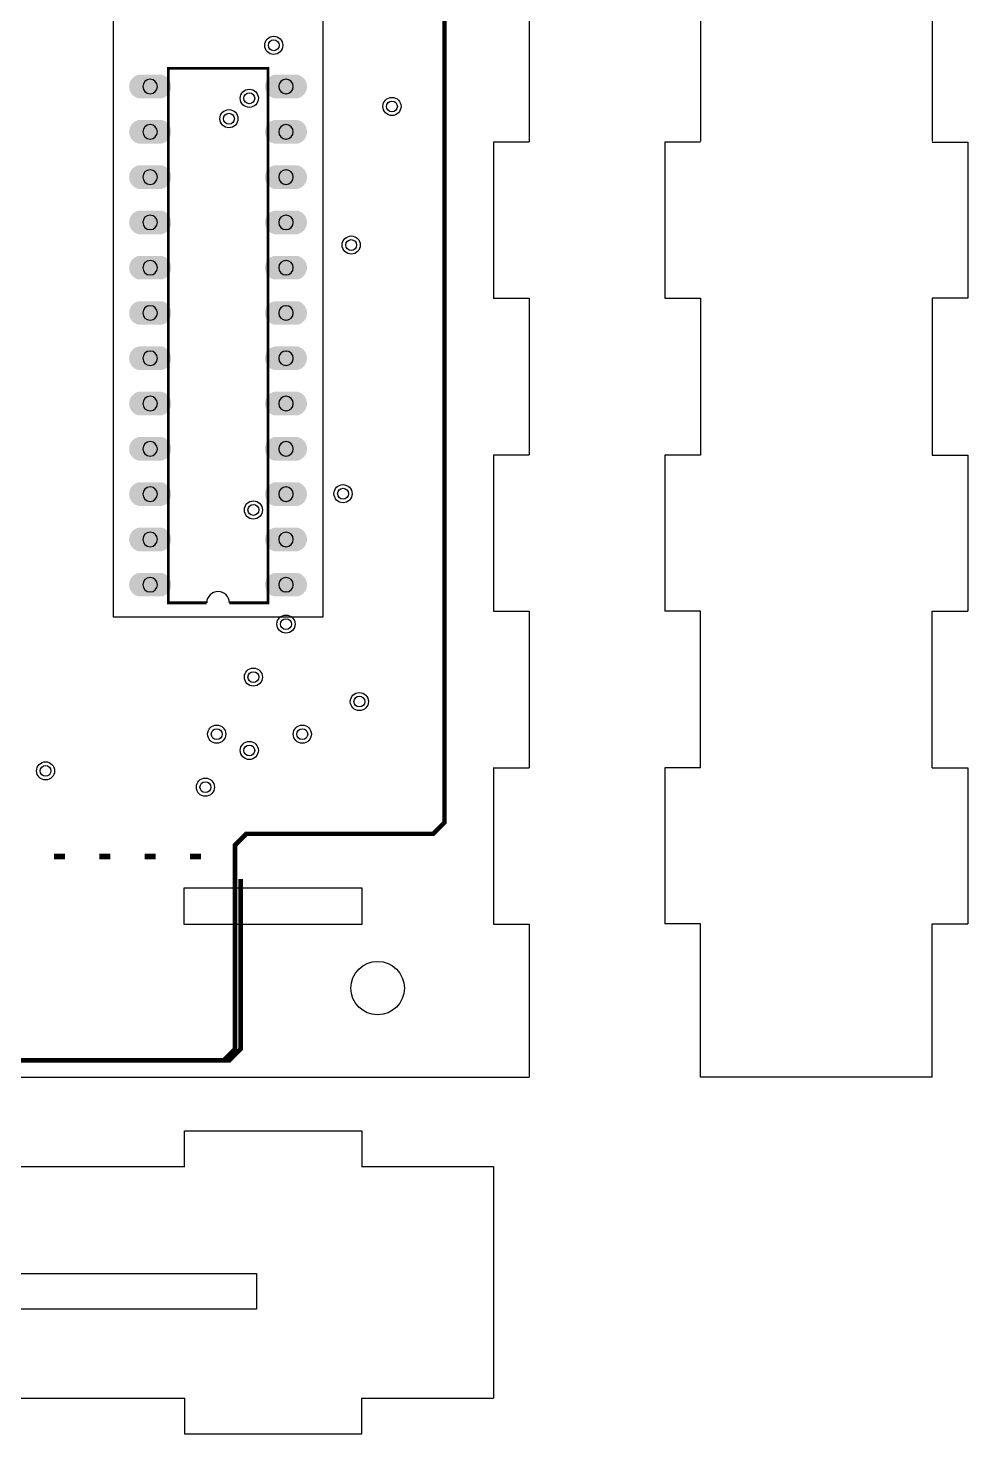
# Model space of a CAD drawing. Header units: millimetres. Extents: x -269 to 152, y -111 to 76.
# Drawn here: x 80.4 to 133.1, y -90 to -11.2 of the extents above; entities that cross this region are included whole.
import ezdxf

# ---------------------------------------------------------------- set-up
doc = ezdxf.new("R2010")
doc.units = ezdxf.units.MM
doc.layers.get('0').update_dxf_attribs({"color": 18, "lineweight": 25, "true_color": 0x000000})
doc.layers.add('iBOLIT', color=1, linetype='Continuous', lineweight=25, true_color=0xff0000)

msp = doc.modelspace()

# ---------------------------------------------------------------- hatches: boundary and pattern name
at = {"layer": 'iBOLIT', "transparency": 33554687}
h = msp.add_hatch(color=256, dxfattribs=at)
edge = h.paths.add_edge_path(flags=0)
edge.add_arc((87.73908077588237, -14.43491599999995), 0.6797621712253882, -76.29205197444543, 76.29205197444543, ccw=False)
edge.add_line((87.90016600000008, -15.09531599999995), (86.57936600000006, -15.09531599999995))
edge.add_arc((86.74045122411778, -14.43491599999995), 0.6797621712253882, 103.70794802555469, 256.2920519744453, ccw=False)
edge.add_line((86.57936600000006, -13.77451599999995), (87.90016600000008, -13.77451599999995))
h = msp.add_hatch(color=256, dxfattribs=at)
edge = h.paths.add_edge_path(flags=0)
edge.add_arc((95.35908077588236, -14.43491599999995), 0.6797621712253882, -76.29205197444543, 76.29205197444543, ccw=False)
edge.add_line((95.52016600000007, -15.09531599999995), (94.19936600000007, -15.09531599999995))
edge.add_arc((94.36045122411777, -14.43491599999995), 0.6797621712253882, 103.70794802555469, 256.2920519744453, ccw=False)
edge.add_line((94.19936600000005, -13.77451599999995), (95.52016600000007, -13.77451599999995))
h = msp.add_hatch(color=256, dxfattribs=at)
edge = h.paths.add_edge_path(flags=0)
edge.add_arc((87.73908077588237, -16.97491599999995), 0.6797621712253882, -76.29205197444543, 76.29205197444543, ccw=False)
edge.add_line((87.90016600000008, -17.63531599999995), (86.57936600000006, -17.63531599999995))
edge.add_arc((86.74045122411778, -16.97491599999995), 0.6797621712253882, 103.70794802555469, 256.2920519744453, ccw=False)
edge.add_line((86.57936600000006, -16.31451599999995), (87.90016600000008, -16.31451599999995))
h = msp.add_hatch(color=256, dxfattribs=at)
edge = h.paths.add_edge_path(flags=0)
edge.add_arc((95.35908077588236, -16.97491599999995), 0.6797621712253882, -76.29205197444543, 76.29205197444543, ccw=False)
edge.add_line((95.52016600000007, -17.63531599999995), (94.19936600000007, -17.63531599999995))
edge.add_arc((94.36045122411777, -16.97491599999995), 0.6797621712253882, 103.70794802555469, 256.2920519744453, ccw=False)
edge.add_line((94.19936600000005, -16.31451599999995), (95.52016600000007, -16.31451599999995))
h = msp.add_hatch(color=256, dxfattribs=at)
edge = h.paths.add_edge_path(flags=0)
edge.add_arc((87.73908077588237, -19.51491599999995), 0.6797621712253882, -76.29205197444543, 76.29205197444543, ccw=False)
edge.add_line((87.90016600000008, -20.17531599999995), (86.57936600000006, -20.17531599999995))
edge.add_arc((86.74045122411778, -19.51491599999995), 0.6797621712253882, 103.70794802555469, 256.2920519744453, ccw=False)
edge.add_line((86.57936600000006, -18.85451599999995), (87.90016600000008, -18.85451599999995))
h = msp.add_hatch(color=256, dxfattribs=at)
edge = h.paths.add_edge_path(flags=0)
edge.add_arc((95.35908077588236, -19.51491599999995), 0.6797621712253882, -76.29205197444543, 76.29205197444543, ccw=False)
edge.add_line((95.52016600000007, -20.17531599999995), (94.19936600000007, -20.17531599999995))
edge.add_arc((94.36045122411777, -19.51491599999995), 0.6797621712253882, 103.70794802555469, 256.2920519744453, ccw=False)
edge.add_line((94.19936600000005, -18.85451599999995), (95.52016600000007, -18.85451599999995))
h = msp.add_hatch(color=256, dxfattribs=at)
edge = h.paths.add_edge_path(flags=0)
edge.add_arc((87.73908077588237, -22.05491599999995), 0.6797621712253882, -76.29205197444543, 76.29205197444543, ccw=False)
edge.add_line((87.90016600000008, -22.71531599999995), (86.57936600000006, -22.71531599999995))
edge.add_arc((86.74045122411778, -22.05491599999995), 0.6797621712253882, 103.70794802555469, 256.2920519744453, ccw=False)
edge.add_line((86.57936600000006, -21.39451599999995), (87.90016600000008, -21.39451599999995))
h = msp.add_hatch(color=256, dxfattribs=at)
edge = h.paths.add_edge_path(flags=0)
edge.add_arc((95.35908077588236, -22.05491599999995), 0.6797621712253882, -76.29205197444543, 76.29205197444543, ccw=False)
edge.add_line((95.52016600000007, -22.71531599999995), (94.19936600000007, -22.71531599999995))
edge.add_arc((94.36045122411777, -22.05491599999995), 0.6797621712253882, 103.70794802555469, 256.2920519744453, ccw=False)
edge.add_line((94.19936600000005, -21.39451599999995), (95.52016600000007, -21.39451599999995))
h = msp.add_hatch(color=256, dxfattribs=at)
edge = h.paths.add_edge_path(flags=0)
edge.add_arc((87.73908077588237, -24.59491599999996), 0.6797621712253882, -76.29205197444543, 76.29205197444543, ccw=False)
edge.add_line((87.90016600000008, -25.25531599999996), (86.57936600000006, -25.25531599999995))
edge.add_arc((86.74045122411778, -24.59491599999996), 0.6797621712253882, 103.70794802555469, 256.2920519744453, ccw=False)
edge.add_line((86.57936600000006, -23.93451599999996), (87.90016600000008, -23.93451599999996))
h = msp.add_hatch(color=256, dxfattribs=at)
edge = h.paths.add_edge_path(flags=0)
edge.add_arc((95.35908077588236, -24.59491599999996), 0.6797621712253882, -76.29205197444543, 76.29205197444543, ccw=False)
edge.add_line((95.52016600000007, -25.25531599999996), (94.19936600000007, -25.25531599999995))
edge.add_arc((94.36045122411777, -24.59491599999996), 0.6797621712253882, 103.70794802555469, 256.2920519744453, ccw=False)
edge.add_line((94.19936600000005, -23.93451599999996), (95.52016600000007, -23.93451599999996))
h = msp.add_hatch(color=256, dxfattribs=at)
edge = h.paths.add_edge_path(flags=0)
edge.add_arc((87.73908077588237, -27.13491599999995), 0.6797621712253882, -76.29205197444543, 76.29205197444543, ccw=False)
edge.add_line((87.90016600000008, -27.79531599999995), (86.57936600000006, -27.79531599999995))
edge.add_arc((86.74045122411778, -27.13491599999995), 0.6797621712253882, 103.70794802555469, 256.2920519744453, ccw=False)
edge.add_line((86.57936600000006, -26.47451599999995), (87.90016600000008, -26.47451599999995))
h = msp.add_hatch(color=256, dxfattribs=at)
edge = h.paths.add_edge_path(flags=0)
edge.add_arc((95.35908077588236, -27.13491599999995), 0.6797621712253882, -76.29205197444543, 76.29205197444543, ccw=False)
edge.add_line((95.52016600000007, -27.79531599999995), (94.19936600000007, -27.79531599999995))
edge.add_arc((94.36045122411777, -27.13491599999995), 0.6797621712253882, 103.70794802555469, 256.2920519744453, ccw=False)
edge.add_line((94.19936600000005, -26.47451599999995), (95.52016600000007, -26.47451599999995))
h = msp.add_hatch(color=256, dxfattribs=at)
edge = h.paths.add_edge_path(flags=0)
edge.add_arc((87.73908077588237, -29.67491599999995), 0.6797621712253882, -76.29205197444543, 76.29205197444543, ccw=False)
edge.add_line((87.90016600000008, -30.33531599999995), (86.57936600000006, -30.33531599999995))
edge.add_arc((86.74045122411778, -29.67491599999995), 0.6797621712253882, 103.70794802555469, 256.2920519744453, ccw=False)
edge.add_line((86.57936600000006, -29.01451599999995), (87.90016600000008, -29.01451599999995))
h = msp.add_hatch(color=256, dxfattribs=at)
edge = h.paths.add_edge_path(flags=0)
edge.add_arc((95.35908077588236, -29.67491599999995), 0.6797621712253882, -76.29205197444543, 76.29205197444543, ccw=False)
edge.add_line((95.52016600000007, -30.33531599999995), (94.19936600000007, -30.33531599999995))
edge.add_arc((94.36045122411777, -29.67491599999995), 0.6797621712253882, 103.70794802555469, 256.2920519744453, ccw=False)
edge.add_line((94.19936600000005, -29.01451599999995), (95.52016600000007, -29.01451599999995))
h = msp.add_hatch(color=256, dxfattribs=at)
edge = h.paths.add_edge_path(flags=0)
edge.add_arc((87.73908077588237, -32.21491599999995), 0.6797621712253882, -76.29205197444543, 76.29205197444543, ccw=False)
edge.add_line((87.90016600000008, -32.87531599999996), (86.57936600000006, -32.87531599999995))
edge.add_arc((86.74045122411778, -32.21491599999995), 0.6797621712253882, 103.70794802555469, 256.2920519744453, ccw=False)
edge.add_line((86.57936600000006, -31.55451599999995), (87.90016600000008, -31.55451599999995))
h = msp.add_hatch(color=256, dxfattribs=at)
edge = h.paths.add_edge_path(flags=0)
edge.add_arc((95.35908077588236, -32.21491599999995), 0.6797621712253882, -76.29205197444543, 76.29205197444543, ccw=False)
edge.add_line((95.52016600000007, -32.87531599999996), (94.19936600000007, -32.87531599999995))
edge.add_arc((94.36045122411777, -32.21491599999995), 0.6797621712253882, 103.70794802555469, 256.2920519744453, ccw=False)
edge.add_line((94.19936600000005, -31.55451599999995), (95.52016600000007, -31.55451599999995))
h = msp.add_hatch(color=256, dxfattribs=at)
edge = h.paths.add_edge_path(flags=0)
edge.add_arc((87.73908077588237, -34.75491599999995), 0.6797621712253882, -76.29205197444543, 76.29205197444543, ccw=False)
edge.add_line((87.90016600000008, -35.41531599999995), (86.57936600000006, -35.41531599999995))
edge.add_arc((86.74045122411778, -34.75491599999995), 0.6797621712253882, 103.70794802555469, 256.2920519744453, ccw=False)
edge.add_line((86.57936600000006, -34.09451599999995), (87.90016600000008, -34.09451599999995))
h = msp.add_hatch(color=256, dxfattribs=at)
edge = h.paths.add_edge_path(flags=0)
edge.add_arc((95.35908077588236, -34.75491599999995), 0.6797621712253882, -76.29205197444543, 76.29205197444543, ccw=False)
edge.add_line((95.52016600000007, -35.41531599999995), (94.19936600000007, -35.41531599999995))
edge.add_arc((94.36045122411777, -34.75491599999995), 0.6797621712253882, 103.70794802555469, 256.2920519744453, ccw=False)
edge.add_line((94.19936600000005, -34.09451599999995), (95.52016600000007, -34.09451599999995))
h = msp.add_hatch(color=256, dxfattribs=at)
edge = h.paths.add_edge_path(flags=0)
edge.add_arc((87.73908077588237, -37.29491599999995), 0.6797621712253882, -76.29205197444543, 76.29205197444543, ccw=False)
edge.add_line((87.90016600000008, -37.95531599999995), (86.57936600000006, -37.95531599999995))
edge.add_arc((86.74045122411778, -37.29491599999995), 0.6797621712253882, 103.70794802555469, 256.2920519744453, ccw=False)
edge.add_line((86.57936600000006, -36.63451599999995), (87.90016600000008, -36.63451599999995))
h = msp.add_hatch(color=256, dxfattribs=at)
edge = h.paths.add_edge_path(flags=0)
edge.add_arc((95.35908077588236, -37.29491599999995), 0.6797621712253882, -76.29205197444543, 76.29205197444543, ccw=False)
edge.add_line((95.52016600000007, -37.95531599999995), (94.19936600000007, -37.95531599999995))
edge.add_arc((94.36045122411777, -37.29491599999995), 0.6797621712253882, 103.70794802555469, 256.2920519744453, ccw=False)
edge.add_line((94.19936600000005, -36.63451599999995), (95.52016600000007, -36.63451599999995))
h = msp.add_hatch(color=256, dxfattribs=at)
edge = h.paths.add_edge_path(flags=0)
edge.add_arc((87.73908077588237, -39.83491599999995), 0.6797621712253882, -76.29205197444543, 76.29205197444543, ccw=False)
edge.add_line((87.90016600000008, -40.49531599999995), (86.57936600000006, -40.49531599999995))
edge.add_arc((86.74045122411778, -39.83491599999995), 0.6797621712253882, 103.70794802555469, 256.2920519744453, ccw=False)
edge.add_line((86.57936600000006, -39.17451599999995), (87.90016600000008, -39.17451599999995))
h = msp.add_hatch(color=256, dxfattribs=at)
edge = h.paths.add_edge_path(flags=0)
edge.add_arc((95.35908077588236, -39.83491599999995), 0.6797621712253882, -76.29205197444543, 76.29205197444543, ccw=False)
edge.add_line((95.52016600000007, -40.49531599999995), (94.19936600000007, -40.49531599999995))
edge.add_arc((94.36045122411777, -39.83491599999995), 0.6797621712253882, 103.70794802555469, 256.2920519744453, ccw=False)
edge.add_line((94.19936600000005, -39.17451599999995), (95.52016600000007, -39.17451599999995))
h = msp.add_hatch(color=256, dxfattribs=at)
edge = h.paths.add_edge_path(flags=0)
edge.add_arc((87.73908077588237, -42.37491599999995), 0.6797621712253882, -76.29205197444543, 76.29205197444543, ccw=False)
edge.add_line((87.90016600000008, -43.03531599999995), (86.57936600000006, -43.03531599999995))
edge.add_arc((86.74045122411778, -42.37491599999995), 0.6797621712253882, 103.70794802555469, 256.2920519744453, ccw=False)
edge.add_line((86.57936600000006, -41.71451599999995), (87.90016600000008, -41.71451599999995))
h = msp.add_hatch(color=256, dxfattribs=at)
edge = h.paths.add_edge_path(flags=0)
edge.add_arc((95.35908077588236, -42.37491599999995), 0.6797621712253882, -76.29205197444543, 76.29205197444543, ccw=False)
edge.add_line((95.52016600000007, -43.03531599999995), (94.19936600000007, -43.03531599999995))
edge.add_arc((94.36045122411777, -42.37491599999995), 0.6797621712253882, 103.70794802555469, 256.2920519744453, ccw=False)
edge.add_line((94.19936600000005, -41.71451599999995), (95.52016600000007, -41.71451599999995))
for points in [[(81.85496600000008, -57.46251599999994), (82.46456600000008, -57.46251599999994), (82.46456600000008, -57.76731599999994), (81.85496600000008, -57.76731599999994)], [(81.85496600000008, -57.46251599999994), (82.46456600000008, -57.46251599999994), (82.46456600000008, -57.76731599999994), (81.85496600000008, -57.76731599999994)], [(84.39496600000007, -57.46251599999994), (85.00456600000007, -57.46251599999994), (85.00456600000007, -57.76731599999994), (84.39496600000007, -57.76731599999994)], [(84.39496600000007, -57.46251599999994), (85.00456600000007, -57.46251599999994), (85.00456600000007, -57.76731599999994), (84.39496600000007, -57.76731599999994)], [(86.93496600000007, -57.46251599999994), (87.54456600000007, -57.46251599999994), (87.54456600000007, -57.76731599999994), (86.93496600000007, -57.76731599999994)], [(86.93496600000007, -57.46251599999994), (87.54456600000007, -57.46251599999994), (87.54456600000007, -57.76731599999994), (86.93496600000007, -57.76731599999994)], [(89.47496600000007, -57.46251599999994), (90.08456600000007, -57.46251599999994), (90.08456600000007, -57.76731599999994), (89.47496600000007, -57.76731599999994)], [(89.47496600000007, -57.46251599999994), (90.08456600000007, -57.46251599999994), (90.08456600000007, -57.76731599999994), (89.47496600000007, -57.76731599999994)]]:
    msp.add_hatch(color=256, dxfattribs=at).paths.add_polyline_path(points, flags=0)

# ---------------------------------------------------------------- linework, layer by layer
for p, q in [((85.16976600000008, 15.57483000000004), (85.16976600000008, -44.19091599999994)), ((96.92976600000006, 15.57483000000004), (96.92976600000006, -44.19091599999994)), ((108.5, -8.759999999999998), (108.5, -17.54)), ((118.1088437857962, -8.75), (118.1088437857962, -17.5)), ((131.1088437857962, -8.75), (131.1088437857962, -17.5)), ((106.5, -17.54), (108.5, -17.54)), ((106.5, -17.555), (106.5, -26.31499999999999)), ((118.1088437857962, -17.55), (116.1088437857962, -17.55000000000001)), ((116.1088437857962, -17.55000000000001), (116.1088437857962, -26.3)), ((131.1088437857962, -17.55), (133.1088437857962, -17.55)), ((133.1088437857962, -17.55), (133.1088437857962, -26.3)), ((106.5, -26.31), (108.5, -26.31)), ((108.5, -26.31), (108.5, -35.09)), ((116.1088437857962, -26.3), (118.1088437857962, -26.3)), ((118.1088437857962, -26.3), (118.1088437857962, -35.1)), ((133.1088437857962, -26.3), (131.1088437857962, -26.3)), ((131.1088437857962, -26.3), (131.1088437857962, -35.1)), ((106.5, -35.085), (106.5, -43.86500000000001)), ((106.5, -35.09), (108.5, -35.09)), ((118.1088437857962, -35.1), (116.1088437857962, -35.1)), ((116.1088437857962, -35.1), (116.1088437857962, -43.85)), ((131.1088437857962, -35.1), (133.1088437857962, -35.1)), ((133.1088437857962, -35.1), (133.1088437857962, -43.85)), ((106.5, -43.86), (108.5, -43.86)), ((108.5, -43.86), (108.5, -52.64)), ((118.1088437857962, -43.85), (116.1088437857962, -43.85)), ((118.1088437857962, -52.65000000000001), (118.1088437857962, -43.84999999999999)), ((131.1088437857962, -43.85), (133.1088437857962, -43.85)), ((131.1088437857962, -52.65000000000001), (131.1088437857962, -43.84999999999999)), ((96.92976600000006, -44.19091599999994), (85.16976600000008, -44.19091599999994)), ((106.5, -52.635), (106.5, -61.41500000000001)), ((106.5, -52.64), (108.5, -52.64)), ((118.1088437857962, -52.65000000000001), (116.1088437857962, -52.65000000000001)), ((116.1088437857962, -52.65), (116.1088437857962, -61.39999999999999)), ((131.1088437857962, -52.65000000000001), (133.1088437857962, -52.65000000000001)), ((133.1088437857962, -52.65), (133.1088437857962, -61.39999999999999)), ((89.15599999999999, -59.37491599999992), (99.11500000000001, -59.37491599999992)), ((89.15599999999999, -61.42491599999993), (89.15599999999999, -59.37491599999992)), ((99.11500000000001, -59.37491599999992), (99.11500000000001, -61.42491599999993)), ((99.11500000000001, -61.42491599999993), (89.15599999999999, -61.42491599999993)), ((106.5, -61.41), (108.5, -61.41)), ((108.5, -61.41), (108.5, -70)), ((118.1088437857962, -61.40000000000001), (116.1088437857962, -61.40000000000001)), ((118.1088437857962, -70), (118.1088437857962, -61.40000000000001)), ((131.1088437857962, -61.40000000000001), (133.1088437857962, -61.40000000000001)), ((131.1088437857962, -70), (131.1088437857962, -61.40000000000001)), ((0.4999999999999872, -70), (108.5, -70)), ((131.1088437857962, -70), (118.1088437857962, -70)), ((89.16600000000001, -74.99999999999991), (89.16600000000001, -73)), ((89.16600000000001, -73), (99.105, -73.00000000000009)), ((99.105, -73.00000000000009), (99.105, -74.99999999999983)), ((99.105, -73.00000000000011), (99.105, -73.00000000000011)), ((79.272, -75), (89.18100000000001, -75.00000000000001)), ((99.09, -74.99999999999989), (106.5, -74.99999999999999)), ((106.5, -74.99999999999999), (106.5, -87.99999999999999)), ((25.39999999999998, -81.00000000000001), (93.20002000000005, -81.00000000000001)), ((93.20002000000005, -81.00000000000001), (93.20002000000005, -83.00000000000001)), ((93.20002000000005, -83.00000000000001), (25.39999999999998, -83.00000000000001)), ((79.272, -87.99999999999999), (89.18100000000001, -87.99999999999999)), ((89.16600000000001, -87.99999999999999), (89.16600000000001, -89.99999999999999)), ((99.09, -87.99999999999999), (106.5, -87.99999999999999)), ((99.105, -89.99999999999999), (99.105, -87.99999999999999)), ((89.16600000000001, -89.99999999999999), (99.105, -89.99999999999999))]:
    msp.add_line(p, q)
msp.add_circle((100, -65), 1.5)
at = {"layer": 'iBOLIT', "const_width": 0.2539999999999999}
msp.add_lwpolyline([(14.21502000000009, -55.70991599999995), (14.85002000000009, -56.34491599999995), (25.96252000000009, -56.34491599999995), (26.59752000000009, -56.97991599999995), (26.59752000000009, -68.40991599999994), (27.23252000000009, -69.04491599999994), (91.36726600000007, -69.04491599999994), (92.00226600000006, -68.40991599999994), (92.00226600000006, -56.97991599999995), (92.63726600000007, -56.34491599999995), (103.1147660000001, -56.34491599999995), (103.7497660000001, -55.70991599999995), (103.7497660000001, 29.37983000000013), (103.1147660000001, 30.01483000000013), (5.325020000000091, 30.01483000000013), (4.690020000000093, 29.37983000000013), (4.690020000000093, -46.81991599999995), (5.325020000000091, -47.45491599999995), (13.58002000000009, -47.45491599999995), (14.21502000000009, -48.08991599999995), (14.21502000000009, -55.70991599999995)], close=True, dxfattribs=at)
at = {"layer": 'iBOLIT'}
for points, const_width in [([(91.68476600000007, -43.39091599999995), (93.84376600000007, -43.39091599999995), (93.84376600000007, -13.41891599999995), (88.25576600000007, -13.41891599999995), (88.25576600000007, -43.39091599999995), (90.41476600000007, -43.39091599999995)], 0.1524), ([(26.28002000000009, -58.88491599999995), (26.28002000000009, -68.40991599999994), (26.91502000000009, -69.04491599999994), (91.68476600000007, -69.04491599999994), (92.31976600000007, -68.40991599999994), (92.31976600000007, -58.88491599999995)], 0.2539999999999999)]:
    msp.add_lwpolyline(points, dxfattribs=dict(at, const_width=const_width))
for points in [[(87.23722600000006, -14.02851599999995), (87.24230600000008, -14.02851599999995)], [(94.85722600000005, -14.02851599999995), (94.86230600000007, -14.02851599999995)], [(87.23722600000006, -14.84131599999996), (87.24230600000008, -14.84131599999996)], [(94.85722600000005, -14.84131599999996), (94.86230600000007, -14.84131599999996)], [(87.23722600000006, -16.56851599999995), (87.24230600000008, -16.56851599999995)], [(94.85722600000005, -16.56851599999995), (94.86230600000007, -16.56851599999995)], [(87.23722600000006, -17.38131599999996), (87.24230600000008, -17.38131599999996)], [(94.85722600000005, -17.38131599999996), (94.86230600000007, -17.38131599999996)], [(87.23722600000006, -19.10851599999995), (87.24230600000008, -19.10851599999995)], [(94.85722600000005, -19.10851599999995), (94.86230600000007, -19.10851599999995)], [(87.23722600000006, -19.92131599999995), (87.24230600000008, -19.92131599999995)], [(94.85722600000005, -19.92131599999995), (94.86230600000007, -19.92131599999995)], [(87.23722600000006, -21.64851599999995), (87.24230600000008, -21.64851599999995)], [(94.85722600000005, -21.64851599999995), (94.86230600000007, -21.64851599999995)], [(87.23722600000006, -22.46131599999995), (87.24230600000008, -22.46131599999995)], [(94.85722600000005, -22.46131599999995), (94.86230600000007, -22.46131599999995)], [(87.23722600000006, -24.18851599999995), (87.24230600000008, -24.18851599999995)], [(94.85722600000005, -24.18851599999995), (94.86230600000007, -24.18851599999995)], [(87.23722600000006, -25.00131599999995), (87.24230600000008, -25.00131599999995)], [(94.85722600000005, -25.00131599999995), (94.86230600000007, -25.00131599999995)], [(87.23722600000006, -26.72851599999995), (87.24230600000008, -26.72851599999995)], [(94.85722600000005, -26.72851599999995), (94.86230600000007, -26.72851599999995)], [(87.23722600000006, -27.54131599999995), (87.24230600000008, -27.54131599999995)], [(94.85722600000005, -27.54131599999995), (94.86230600000007, -27.54131599999995)], [(87.23722600000006, -29.26851599999995), (87.24230600000008, -29.26851599999995)], [(94.85722600000005, -29.26851599999995), (94.86230600000007, -29.26851599999995)], [(87.23722600000006, -30.08131599999995), (87.24230600000008, -30.08131599999995)], [(94.85722600000005, -30.08131599999995), (94.86230600000007, -30.08131599999995)], [(87.23722600000006, -31.80851599999995), (87.24230600000008, -31.80851599999995)], [(94.85722600000005, -31.80851599999995), (94.86230600000007, -31.80851599999995)], [(87.23722600000006, -32.62131599999995), (87.24230600000008, -32.62131599999995)], [(94.85722600000005, -32.62131599999995), (94.86230600000007, -32.62131599999995)], [(87.23722600000006, -34.34851599999995), (87.24230600000008, -34.34851599999995)], [(94.85722600000005, -34.34851599999995), (94.86230600000007, -34.34851599999995)], [(87.23722600000006, -35.16131599999995), (87.24230600000008, -35.16131599999995)], [(94.85722600000005, -35.16131599999995), (94.86230600000007, -35.16131599999995)], [(87.23722600000006, -36.88851599999995), (87.24230600000008, -36.88851599999995)], [(94.85722600000005, -36.88851599999995), (94.86230600000007, -36.88851599999995)], [(87.23722600000006, -37.70131599999995), (87.24230600000008, -37.70131599999995)], [(94.85722600000005, -37.70131599999995), (94.86230600000007, -37.70131599999995)], [(87.23722600000006, -39.42851599999995), (87.24230600000008, -39.42851599999995)], [(94.85722600000005, -39.42851599999995), (94.86230600000007, -39.42851599999995)], [(87.23722600000006, -40.24131599999995), (87.24230600000008, -40.24131599999995)], [(94.85722600000005, -40.24131599999995), (94.86230600000007, -40.24131599999995)], [(87.23722600000006, -41.96851599999995), (87.24230600000008, -41.96851599999995)], [(94.85722600000005, -41.96851599999995), (94.86230600000007, -41.96851599999995)], [(87.23722600000006, -42.78131599999995), (87.24230600000008, -42.78131599999995)], [(94.85722600000005, -42.78131599999995), (94.86230600000007, -42.78131599999995)]]:
    msp.add_lwpolyline(points, close=True, dxfattribs=at)
for centre, radius in [((94.17396600000006, -12.12351599999995), 0.5079999999999999), ((94.17396600000006, -12.12351599999995), 0.3048), ((92.80236600000006, -15.09531599999995), 0.5079999999999999), ((92.80236600000006, -15.09531599999995), 0.3048), ((91.65936600000006, -16.23831599999995), 0.5079999999999999), ((100.8033660000001, -15.55251599999995), 0.5079999999999999), ((100.8033660000001, -15.55251599999995), 0.3048), ((91.65936600000006, -16.23831599999995), 0.3048), ((98.51736600000007, -23.32491599999995), 0.5079999999999999), ((98.51736600000007, -23.32491599999995), 0.3048), ((98.06016600000007, -37.26951599999995), 0.5079999999999999), ((98.06016600000007, -37.26951599999995), 0.3048), ((93.03096600000006, -38.18391599999995), 0.5079999999999999), ((93.03096600000006, -38.18391599999995), 0.3048), ((94.85976600000006, -44.58471599999994), 0.5079999999999999), ((94.85976600000006, -44.58471599999994), 0.3048), ((93.03096600000006, -47.55651599999995), 0.5079999999999999), ((93.03096600000006, -47.55651599999995), 0.3048), ((98.97456600000007, -48.92811599999995), 0.5079999999999999), ((98.97456600000007, -48.92811599999995), 0.3048), ((90.97356600000006, -50.75691599999995), 0.5079999999999999), ((90.97356600000006, -50.75691599999995), 0.3048), ((95.77416600000006, -50.75691599999995), 0.5079999999999999), ((95.77416600000006, -50.75691599999995), 0.3048), ((92.80236600000006, -51.67131599999995), 0.5079999999999999), ((92.80236600000006, -51.67131599999995), 0.3048), ((81.37236600000007, -52.81431599999995), 0.5079999999999999), ((81.37236600000007, -52.81431599999995), 0.3048), ((90.33856600000007, -53.72871599999995), 0.5079999999999999), ((90.33856600000007, -53.72871599999995), 0.3048)]:
    msp.add_circle(centre, radius, dxfattribs=at)
for centre, radius, start, end in [((87.23722600000006, -14.43491599999995), 0.4063999999999999, 90, 270), ((87.24230600000008, -14.43491599999995), 0.4063999999999999, 270, 90), ((94.85722600000005, -14.43491599999995), 0.4063999999999999, 90, 270), ((94.86230600000007, -14.43491599999995), 0.4063999999999999, 270, 90), ((87.23722600000006, -16.97491599999995), 0.4063999999999999, 90, 270), ((87.24230600000008, -16.97491599999995), 0.4063999999999999, 270, 90), ((94.85722600000005, -16.97491599999995), 0.4063999999999999, 90, 270), ((94.86230600000007, -16.97491599999995), 0.4063999999999999, 270, 90), ((87.23722600000006, -19.51491599999995), 0.4063999999999999, 90, 270), ((87.24230600000008, -19.51491599999995), 0.4063999999999999, 270, 90), ((94.85722600000005, -19.51491599999995), 0.4063999999999999, 90, 270), ((94.86230600000007, -19.51491599999995), 0.4063999999999999, 270, 90), ((87.23722600000006, -22.05491599999995), 0.4063999999999999, 90, 270), ((87.24230600000008, -22.05491599999995), 0.4063999999999999, 270, 90), ((94.85722600000005, -22.05491599999995), 0.4063999999999999, 90, 270), ((94.86230600000007, -22.05491599999995), 0.4063999999999999, 270, 90), ((87.23722600000006, -24.59491599999996), 0.4063999999999999, 90, 270), ((87.24230600000008, -24.59491599999996), 0.4063999999999999, 270, 90), ((94.85722600000005, -24.59491599999996), 0.4063999999999999, 90, 270), ((94.86230600000007, -24.59491599999996), 0.4063999999999999, 270, 90), ((87.23722600000006, -27.13491599999995), 0.4063999999999999, 90, 270), ((87.24230600000008, -27.13491599999995), 0.4063999999999999, 270, 90), ((94.85722600000005, -27.13491599999995), 0.4063999999999999, 90, 270), ((94.86230600000007, -27.13491599999995), 0.4063999999999999, 270, 90), ((87.23722600000006, -29.67491599999995), 0.4063999999999999, 90, 270), ((87.24230600000008, -29.67491599999995), 0.4063999999999999, 270, 90), ((94.85722600000005, -29.67491599999995), 0.4063999999999999, 90, 270), ((94.86230600000007, -29.67491599999995), 0.4063999999999999, 270, 90), ((87.23722600000006, -32.21491599999995), 0.4063999999999999, 90, 270), ((87.24230600000008, -32.21491599999995), 0.4063999999999999, 270, 90), ((94.85722600000005, -32.21491599999995), 0.4063999999999999, 90, 270), ((94.86230600000007, -32.21491599999995), 0.4063999999999999, 270, 90), ((87.23722600000006, -34.75491599999995), 0.4063999999999999, 90, 270), ((87.24230600000008, -34.75491599999995), 0.4063999999999999, 270, 90), ((94.85722600000005, -34.75491599999995), 0.4063999999999999, 90, 270), ((94.86230600000007, -34.75491599999995), 0.4063999999999999, 270, 90), ((87.23722600000006, -37.29491599999995), 0.4063999999999999, 90, 270), ((87.24230600000008, -37.29491599999995), 0.4063999999999999, 270, 90), ((94.85722600000005, -37.29491599999995), 0.4063999999999999, 90, 270), ((94.86230600000007, -37.29491599999995), 0.4063999999999999, 270, 90), ((87.23722600000006, -39.83491599999995), 0.4063999999999999, 90, 270), ((87.24230600000008, -39.83491599999995), 0.4063999999999999, 270, 90), ((94.85722600000005, -39.83491599999995), 0.4063999999999999, 90, 270), ((94.86230600000007, -39.83491599999995), 0.4063999999999999, 270, 90), ((87.23722600000006, -42.37491599999995), 0.4063999999999999, 90, 270), ((87.24230600000008, -42.37491599999995), 0.4063999999999999, 270, 90), ((94.85722600000005, -42.37491599999995), 0.4063999999999999, 90, 270), ((94.86230600000007, -42.37491599999995), 0.4063999999999999, 270, 90), ((91.04976600000006, -43.39091599999995), 0.6349999999999999, 0, 180)]:
    msp.add_arc(centre, radius, start, end, dxfattribs=at)

doc.saveas('drawing.dxf')
